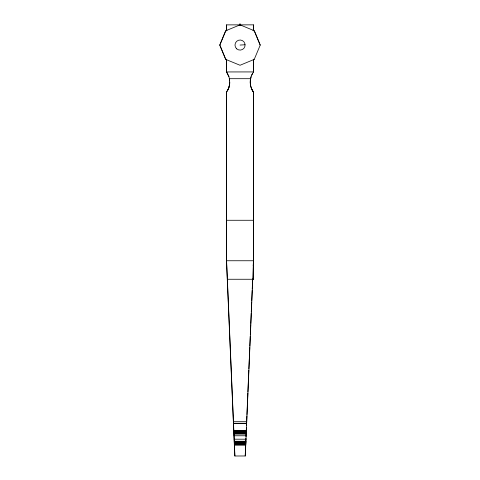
<?xml version="1.0" encoding="UTF-8"?>
<svg xmlns="http://www.w3.org/2000/svg" width="480" height="480" viewBox="0 0 480 480"><rect width="100%" height="100%" fill="white"/><g stroke="black" fill="none" stroke-linecap="round" stroke-linejoin="round"><path stroke-width="0.72" d="M245.196 456L245.46 449.814M245.508 448.584L245.94 438.33M246.006 436.788L246.402 427.404M246.492 425.262L246.888 415.962M246.948 414.534L247.38 404.196M247.428 403.08L247.854 393.054M247.908 391.716L248.334 381.588M248.394 380.154L248.814 370.242M248.874 368.754L249.3 358.644M249.348 357.552L249.768 347.532M249.828 346.11L250.254 336.138M250.314 334.71L250.734 324.708M250.788 323.478L251.214 313.248M251.268 311.988L251.694 301.932M251.754 300.498L252.18 290.442M252.24 289.002L252.666 278.946M253.212 265.956L253.428 260.772M227.448 90.648L228.252 89.034A17.802 17.736 0 0 0 229.614 83.814L229.416 78.396M229.788 81.984L229.692 83.784A17.802 17.736 0 0 1 228.33 89.01L226.488 92.178L226.524 261.666M253.392 261.666L253.428 261M253.476 261.642L253.512 260.976M251.112 76.728L250.374 80.244A17.58 17.52 0 0 0 251.742 89.028L253.512 92.154L253.512 279.264L227.358 279.264M254.244 59.37L260.244 45.054L254.328 30.768L240.042 24.852L225.756 30.768L219.834 45.054L225.756 59.346M251.664 75.072L253.512 71.922L253.512 59.22M252.546 73.44L251.028 76.752L250.296 80.268A17.46 17.46 0 0 0 253.428 92.178L253.428 279.288M227.034 30.228L225.672 30.792L219.756 45.084L225.672 59.37L240.042 65.262L254.328 59.346M240.042 45.054L245.082 44.766M226.488 59.244L226.488 71.946L253.512 71.922M229.464 78.69L250.62 78.69M226.572 220.278L253.512 220.278M233.442 421.698L246.726 421.698M233.508 423.294L246.654 423.294M233.52 423.618L246.642 423.618M233.814 430.47L246.354 430.47M233.838 431.058L246.33 431.058M233.862 431.616L246.306 431.616M233.886 432.132L246.282 432.132M233.904 432.612L246.264 432.612M233.922 433.044L246.246 433.044M233.94 433.416L246.228 433.416M233.952 433.74L246.216 433.74M233.964 433.974L246.204 433.974M234.042 435.756L246.132 435.756M234.186 439.194L245.988 439.194M234.276 441.27L245.898 441.27M234.294 441.624L245.886 441.624M234.306 441.972L245.868 441.972M234.324 442.326L245.856 442.326M234.336 442.674L245.838 442.674M234.348 443.022L245.826 443.022M234.366 443.364L245.808 443.364M234.378 443.712L245.796 443.712M234.396 444.054L245.784 444.054M234.408 444.402L245.766 444.402M234.426 444.744L245.754 444.744M234.438 445.08L245.736 445.08M252.888 30.228L254.244 30.792L260.166 45.084M253.428 92.178L251.664 89.052M226.572 71.814L228.96 76.65L229.614 80.208M226.488 71.838L228.882 76.674M226.608 261.642L226.572 92.154M234.906 455.976L226.572 260.748L253.512 260.748L245.28 455.976L234.822 456L226.488 260.772M253.512 30.828L253.512 24.852L226.488 24.876L226.488 30.852M253.428 24.876L253.428 30.852M253.428 59.244L253.428 71.946M240.366 25.482L240.366 24L239.556 24L239.556 25.482M226.572 24.852L226.572 30.828M226.572 59.22L226.572 71.922M229.614 83.814A17.688 17.688 0 0 1 226.488 92.178M236.676 48.828A5.052 5.052 0 0 0 244.986 46.086A5.052 5.052 0 0 0 238.458 40.26A5.052 5.052 0 0 0 236.676 48.828"/></g></svg>
